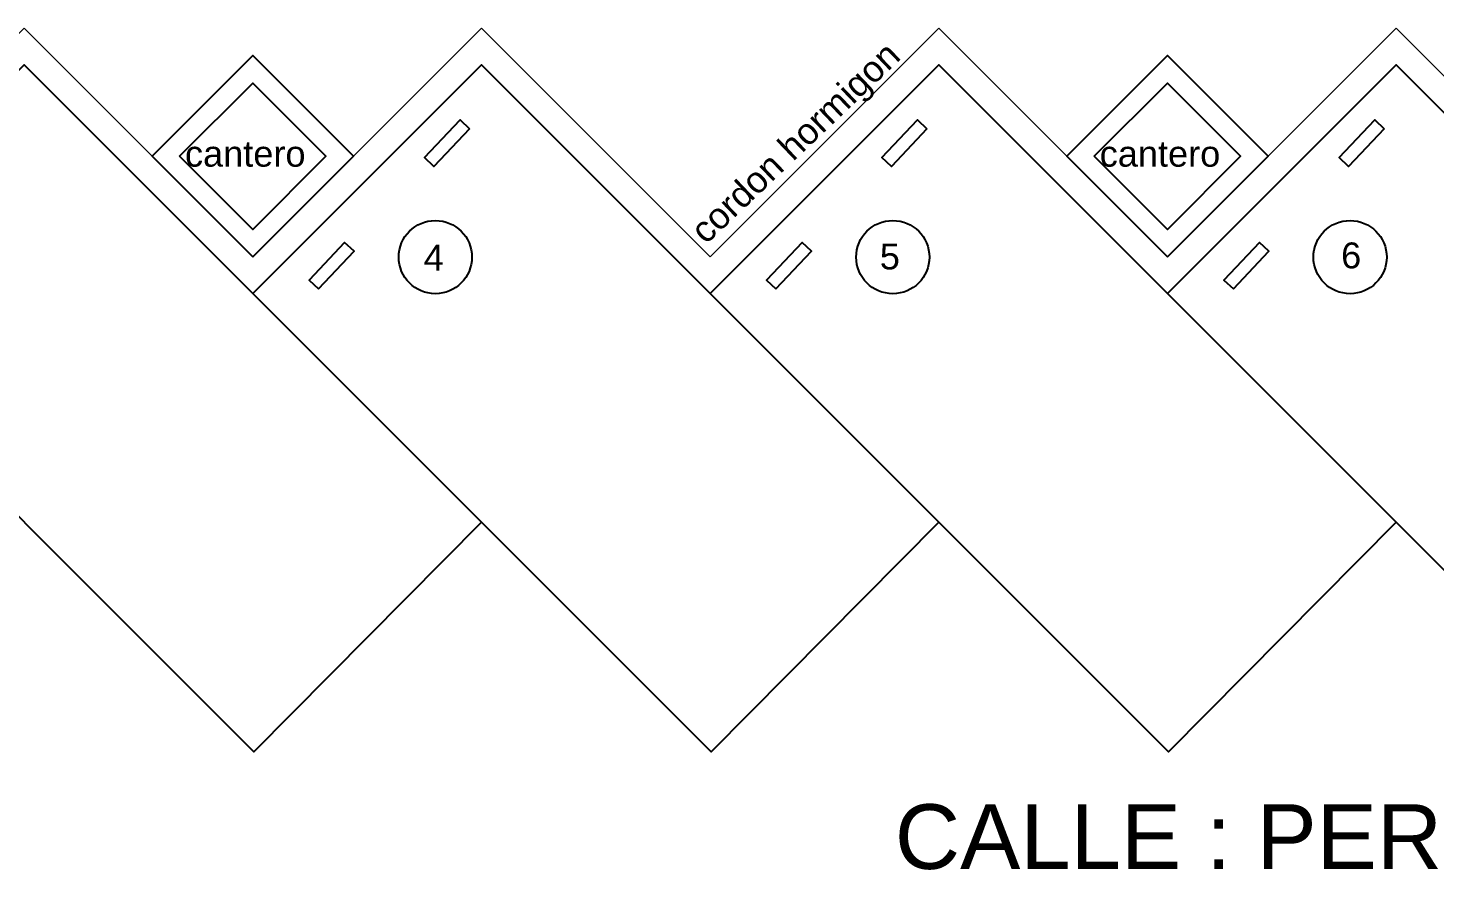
# Model space of a CAD drawing. Header units: metres. Extents: x 1166 to 1459, y -137 to 62.
# Drawn here: x 1276.04 to 1286.92, y -47.14 to -40.63 of the extents above; entities that cross this region are included whole.
import ezdxf

# ---------------------------------------------------------------- set-up
doc = ezdxf.new("R2010")
doc.units = ezdxf.units.M
doc.header["$LTSCALE"] = 0.508
for name, color, linetype in [('2-texto', 9, 'Continuous'), ('3-VISTA', 9, 'Continuous'), ('7-equipamiento', 9, 'Continuous'), ('9-PISOS', 9, 'Continuous'), ('artef', 9, 'Continuous')]:
    doc.layers.add(name, color=color, linetype=linetype)
doc.styles.add('swiss', font='swissel.ttf')

msp = doc.modelspace()

# ---------------------------------------------------------------- linework, layer by layer
at = {"layer": '2-texto'}
for centre in [(1279.192, -42.404), (1282.728, -42.404), (1286.263, -42.404)]:
    msp.add_circle(centre, 0.283, dxfattribs=at)
at = {"layer": '3-VISTA'}
for points in [[(1277.781, -42.402), (1278.558, -41.624), (1277.781, -40.846), (1277.003, -41.624)], [(1284.852, -42.402), (1285.629, -41.624), (1284.852, -40.846), (1284.074, -41.624)], [(1277.215, -41.624), (1277.781, -41.059), (1278.346, -41.624), (1277.781, -42.19)], [(1284.286, -41.624), (1284.852, -41.059), (1285.417, -41.624), (1284.852, -42.19)]]:
    msp.add_lwpolyline(points, close=True, dxfattribs=at)
at = {"layer": '7-equipamiento', "flags": 128}
for points in [[(1274.245, -42.685), (1276.013, -40.917), (1279.548, -44.453), (1277.789, -46.229)], [(1277.781, -42.685), (1279.548, -40.917), (1283.084, -44.453), (1281.324, -46.229)], [(1281.316, -42.685), (1283.084, -40.917), (1286.619, -44.453), (1284.86, -46.229)], [(1284.852, -42.685), (1286.619, -40.917), (1290.155, -44.453), (1288.395, -46.229)]]:
    msp.add_lwpolyline(points, close=True, dxfattribs=at)
at = {"layer": '9-PISOS', "linetype": 'Continuous', "lineweight": 0, "flags": 128}
msp.add_lwpolyline([(1265.799, -44.558), (1268.764, -44.558), (1266.891, -42.685), (1268.942, -40.634), (1270.709, -42.402), (1272.477, -40.634), (1274.245, -42.402), (1276.013, -40.634), (1277.781, -42.402), (1279.548, -40.634), (1281.316, -42.402), (1283.084, -40.634), (1284.852, -42.402), (1286.619, -40.634), (1288.387, -42.402), (1290.155, -40.634), (1291.923, -42.402), (1293.691, -40.634), (1296.157, -43.109), (1298.64, -40.635), (1301.109, -43.103), (1303.588, -40.634), (1307.497, -44.558), (1309.526, -44.558)], dxfattribs=at)
at = {"layer": 'artef'}
for points in [[(1279.455, -41.413), (1279.181, -41.704), (1279.108, -41.635), (1279.383, -41.344)], [(1282.991, -41.413), (1282.717, -41.704), (1282.644, -41.635), (1282.918, -41.344)], [(1286.526, -41.413), (1286.252, -41.704), (1286.179, -41.635), (1286.454, -41.344)], [(1278.29, -42.65), (1278.564, -42.359), (1278.491, -42.29), (1278.217, -42.582)], [(1281.825, -42.65), (1282.1, -42.359), (1282.027, -42.29), (1281.753, -42.582)], [(1285.361, -42.65), (1285.635, -42.359), (1285.562, -42.29), (1285.288, -42.582)]]:
    msp.add_lwpolyline(points, close=True, dxfattribs=at)

# ---------------------------------------------------------------- texts
at = {"layer": '2-texto', "insert": (1281, -42.305), "char_height": 0.2, "width": 6.62475, "attachment_point": 1, "rotation": 43.6059, "style": 'swiss'}
msp.add_mtext('\\pi-0.6,l0.8,t0.8;cordon hormigon', dxfattribs=at)
at = {"layer": '2-texto', "char_height": 0.2, "width": 0.75782, "attachment_point": 3, "line_spacing_factor": 0.844561, "style": 'swiss'}
for s, insert in [('5', (1282.783, -42.299)), ('6', (1286.349, -42.291)), ('4', (1279.257, -42.309))]:
    msp.add_mtext(s, dxfattribs=dict(at, insert=insert))
at = {"layer": '2-texto', "insert": (1282.744, -46.634), "char_height": 0.5, "attachment_point": 1, "style": 'swiss'}
msp.add_mtext_dynamic_manual_height_columns('{\\fArial|b0|i0|c0|p34;CALLE : PERIODISTAS ARGENTINOS}', width=13.40179, gutter_width=1, heights=[0], dxfattribs=at)
at = {"layer": '9-PISOS', "char_height": 0.2, "width": 6.62475, "attachment_point": 1, "style": 'swiss'}
for insert in [(1275.316, -41.505), (1282.387, -41.505)]:
    msp.add_mtext('\\pi1.1407,l0.8,t2.5408;cantero', dxfattribs=dict(at, insert=insert))

doc.saveas('drawing.dxf')
